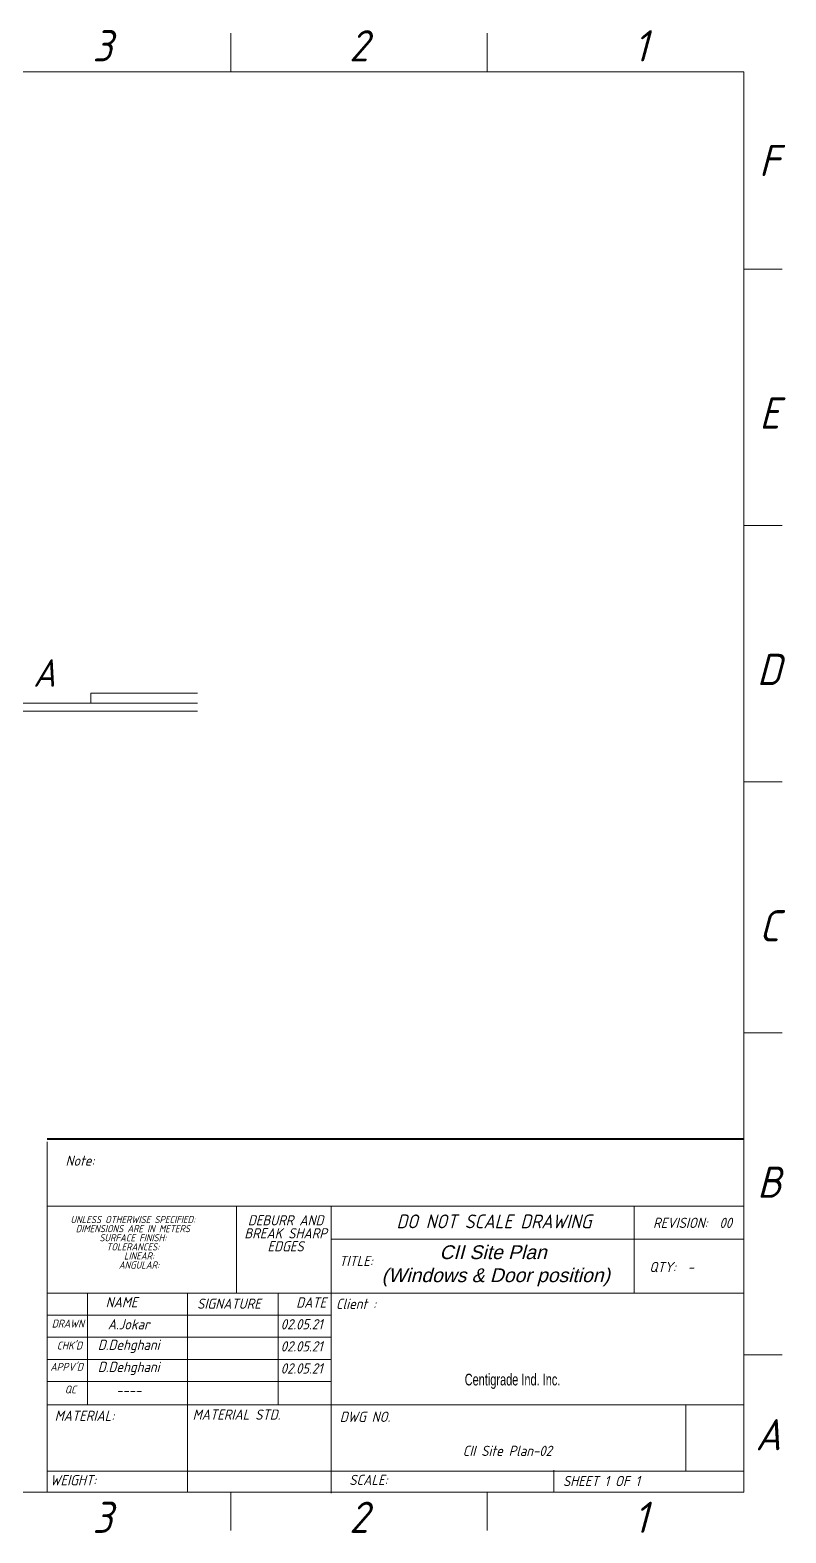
# Model space of a CAD drawing. Header units: millimetres. Extents: x 160413 to 1199701, y -1249241 to 191487.
# Drawn here: x 652381 to 690127, y -7867 to 67213 of the extents above; entities that cross this region are included whole.
import ezdxf

# ---------------------------------------------------------------- set-up
doc = ezdxf.new("R2010")
doc.units = ezdxf.units.MM
doc.layers.add('title', color=7, linetype='Continuous', lineweight=15)
doc.styles.add('AM', font='geniso.shx', dxfattribs={"oblique": 15})
doc.styles.add('Geniso', font='geniso.shx', dxfattribs={"oblique": 15})
doc.styles.add('SLDTEXTSTYLE4', font='TXT', dxfattribs={"width": 0.7})

msp = doc.modelspace()

# ---------------------------------------------------------------- linework, layer by layer
at = {"color": 7, "lineweight": 18}
for p, q in [((662406.958, 65129.153), (662406.958, 67050.228)), ((675214.124, 65129.153), (675214.124, 67050.228)), ((585563.962, 65129.153), (688021.291, 65129.153)), ((688021.291, 65129.153), (688021.291, -5822.547)), ((688021.291, 55267.635), (689942.366, 55267.635)), ((688021.291, 42460.469), (689942.366, 42460.469)), ((655422.01, 34086.699), (655422.01, 33586.699)), ((660738.391, 34086.699), (655422.01, 34086.699)), ((660738.391, 33586.699), (591910.164, 33586.699)), ((591910.164, 33186.699), (660738.391, 33186.699)), ((689942.366, 29653.303), (688021.291, 29653.303)), ((688021.291, 29653.303), (689942.366, 29653.303)), ((688021.291, 17109.124), (689942.366, 17109.124)), ((653230.269, 11670.839), (653230.269, 8463.704)), ((653230.269, 8463.704), (688021.291, 8463.704)), ((653230.269, 8463.704), (653230.269, -5822.547)), ((662685.17, 8463.704), (662685.17, 4112.891)), ((667412.62, 8463.704), (667412.62, -5887.485)), ((682553.456, 4112.891), (682553.456, 8463.704)), ((688021.291, 6807.798), (667412.62, 6807.798)), ((688021.291, 4112.891), (653230.269, 4112.891)), ((655256.319, 4112.891), (655256.319, -1471.734)), ((660241.169, 4112.891), (660241.169, -5822.547)), ((664762.891, 4112.891), (664762.891, -1471.734)), ((667412.62, -5822.547), (667412.62, 4112.891)), ((667412.62, 3008.954), (653230.269, 3008.954)), ((667412.62, 1905.016), (653230.269, 1905.016)), ((667412.62, 801.079), (653230.269, 801.079)), ((688021.291, 1033.169), (689942.366, 1033.169)), ((667412.62, -302.859), (653230.269, -302.859)), ((655931.669, -1471.734), (653230.269, -1471.734)), ((655931.669, -1471.734), (688021.291, -1471.734)), ((685127.572, -4783.547), (685127.572, -1471.734)), ((678543.988, -5822.547), (678543.988, -4733.938)), ((688021.291, -5822.547), (585563.962, -5822.547)), ((662406.958, -5822.547), (662406.958, -7743.622)), ((675214.124, -5822.547), (675214.124, -7743.622))]:
    msp.add_line(p, q, dxfattribs=at)
at = {"lineweight": 18}
msp.add_line((653230.269, -4783.547), (688021.291, -4783.547), dxfattribs=at)
at = {"layer": 'title', "color": 0, "lineweight": 18, "const_width": 97.566}
msp.add_lwpolyline([(688021.291, 11814.48), (653230.269, 11814.48)], dxfattribs=at)

# ---------------------------------------------------------------- texts
at = {"style": 'AM', "oblique": 15}
msp.add_text('A', height=1376.381, dxfattribs=at).set_placement((652534.21, 34403.254))
at = {"color": 7, "lineweight": 18}
for s, insert, char_height, attachment_point, style in [('3', (655987.652, 67207.421), 1561.45, 2, 'Geniso'), ('2', (668794.818, 67207.421), 1561.45, 2, 'Geniso'), ('1', (682882.701, 67207.421), 1561.45, 2, 'Geniso'), ('F', (689285.742, 61472.884), 1561.45, 2, 'Geniso'), ('E', (689304.718, 48857.825), 1561.45, 2, 'Geniso'), ('D', (689284.116, 36050.659), 1561.45, 2, 'Geniso'), ('C', (689285.742, 23243.493), 1561.45, 2, 'Geniso'), ('B', (689290.079, 10436.327), 1561.45, 2, 'Geniso'), ('Centigrade Ind. Inc.', (674086.438, 87.541), 584.72835, 1, 'SLDTEXTSTYLE4'), ('A', (689239.658, -2178.732), 1561.45, 2, 'Geniso'), ('3', (655987.652, -6305.713), 1561.45, 2, 'Geniso'), ('2', (668794.818, -6305.713), 1561.45, 2, 'Geniso'), ('1', (682882.701, -6305.713), 1561.45, 2, 'Geniso')]:
    msp.add_mtext(s, dxfattribs=dict(at, insert=insert, char_height=char_height, attachment_point=attachment_point, style=style))
at = {"lineweight": 18, "attachment_point": 5, "style": 'Geniso'}
for s, insert, char_height in [('Note:', (654873.629, 10732.031), 512.1267), ('UNLESS OTHERWISE SPECIFIED:', (657513.228, 7789.683), 358.48871), ('DIMENSIONS ARE IN METERS', (657513.228, 7335.12), 358.48871), ('DEBURR AND', (665141.461, 7750.658), 512.1267), ('DO NOT SCALE DRAWING', (675545.76, 7696.944), 689.40136), ('REVISION:  00', (685463.956, 7623.979), 512.12673), ('SURFACE FINISH:', (657513.228, 6880.558), 358.48871), ('BREAK SHARP', (665141.461, 7101.283), 512.12673), ('TOLERANCES:', (657513.228, 6425.995), 358.48871), ('LINEAR:', (657820.057, 5971.433), 358.4887), ('EDGES', (665141.461, 6451.908), 512.1267), ('{\\fArial|b0|i0|c0|p34;CII Site Plan\\P (Windows & Door position)}', (675500.851, 5478.209), 689.40136), ('ANGULAR:', (657820.057, 5516.87), 358.4887), ('TITLE:', (668656.08, 5718.224), 512.1267), ('QTY:  -', (684419.118, 5416.236), 512.1267), ('NAME', (656950.471, 3658.714), 512.1267), ('SIGNATURE', (662312.315, 3585.501), 512.1267), ('DATE', (666419.327, 3642.569), 512.1267), ('Client :', (668656.08, 3577.187), 512.1267), ('DRAWN', (654271.305, 2589.401), 393.9436), ('A.Jokar', (657304.748, 2557.827), 512.1267), ('02.05.21', (665945.045, 2557.827), 512.1267), ("CHK'D", (654348.154, 1492.495), 393.9436), ('D.Dehghani', (657304.748, 1453.89), 512.1267), ('02.05.21', (665945.045, 1453.89), 512.1267), ("APPV'D", (654208.538, 428.562), 393.9436), ('D.Dehghani', (657304.748, 349.952), 512.1267), ('02.05.21', (665945.045, 349.952), 512.1267), ('QC', (654396.153, -701.372), 393.9436), ('----', (657304.748, -753.986), 512.1267), ('MATERIAL:', (655097.883, -2015.014), 512.1267), ('MATERIAL STD.', (662689.631, -1956.94), 512.12673), ('DWG NO.', (669107.11, -2064.196), 512.1267), ('CII Site Plan-02', (676213.316, -3766.718), 512.12673), ('WEIGHT:', (654534.759, -5231.346), 512.1267), ('SCALE:', (669277.136, -5219.313), 512.1267), ('SHEET 1 OF 1', (680914.916, -5273.84), 512.12673)]:
    msp.add_mtext(s, dxfattribs=dict(at, insert=insert, char_height=char_height))

doc.saveas('drawing.dxf')
